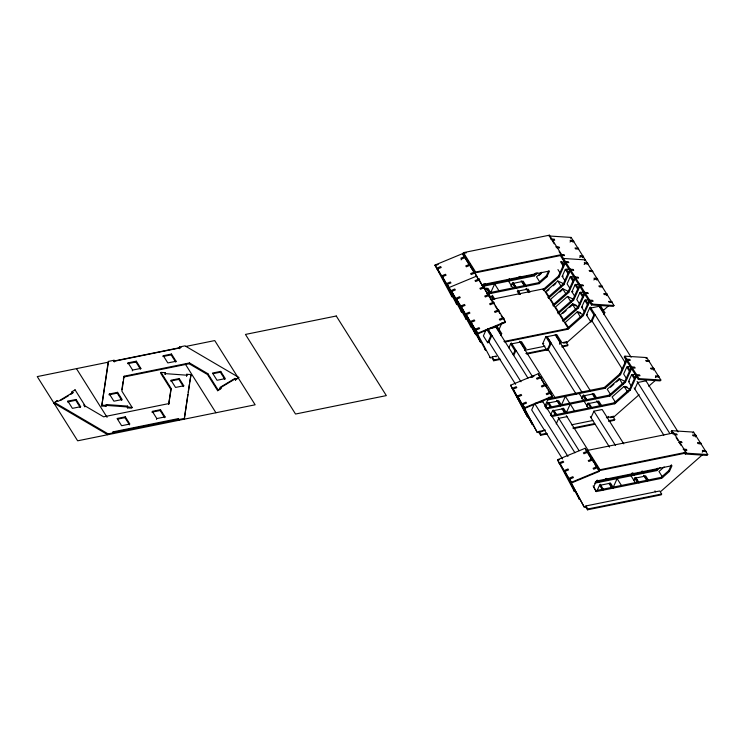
<?xml version="1.0" encoding="UTF-8"?>
<svg xmlns="http://www.w3.org/2000/svg" width="745" height="745" viewBox="0 0 745 745"><rect width="100%" height="100%" fill="white"/><g stroke="black" fill="none" stroke-linecap="round" stroke-linejoin="round"><path stroke-width="1.12" d="M451.423 295.988L452.001 296.901L436.626 268.219L440.64 266.561L441.217 267.474L437.194 269.131L435.043 265.043L462.682 253.589L464.573 257.351M436.933 268.796L435.043 265.043M441.794 276.525L437.529 268.992L442.055 276.861L446.078 275.203L445.501 274.29L441.487 275.948L456.862 304.63L456.285 303.709M446.655 284.255L442.39 276.721L446.925 284.59L450.939 282.932L450.362 282.01L446.348 283.677L461.723 312.351L461.146 311.438M449.142 288.213L449.17 287.496L476.809 276.05L476.781 276.758L474.891 273.005L478.7 279.803M451.06 291.248L447.251 284.45L451.321 291.593L455.344 289.926L454.767 289.013L450.753 290.68L466.128 319.354L465.55 318.441M455.921 298.978L451.656 291.453L456.182 299.322L460.205 297.655L459.628 296.743L455.614 298.41L470.989 327.083L470.412 326.17M462.654 254.306L462.682 253.589M465.644 314.437L461.379 306.912L480.711 342.542L465.336 313.859L469.35 312.202L469.927 313.114L465.914 314.772M470.002 265.984L470.03 265.276L474.295 272.8M470.505 322.166L466.24 314.641L470.775 322.501L474.788 320.844L474.211 319.931L470.197 321.589L485.572 350.271L485.004 349.358M475.366 329.895L471.11 322.371L475.636 330.231L479.65 328.573L479.082 327.66L475.059 329.318L490.443 358L489.865 357.088M477.852 333.853L475.971 330.1L477.852 333.853L505.492 322.399L503.611 318.646L505.492 322.399M484.129 288.445L484.157 287.728L488.422 295.262M493.861 303.904L493.879 303.187L498.172 310.004M538.272 373.739L540.153 377.501L538.272 373.739L510.632 385.193L527.59 417.051L512.206 388.369L516.229 386.711L516.797 387.624L512.784 389.281M512.513 388.946L510.632 385.193M517.384 396.675L513.119 389.151L532.452 424.78L517.077 396.098L521.09 394.44L521.668 395.353L517.645 397.01M522.245 404.405L517.98 396.88L537.313 432.51L541.745 431.606M524.731 408.362L522.841 404.61L524.731 408.362L552.371 396.917L550.481 393.155L552.371 396.917M540.73 378.413L540.758 377.696L545.014 385.23L541.345 379.382M573.901 490.676L574.479 491.588L559.104 462.906L563.118 461.248L563.695 462.161L559.672 463.818L557.521 459.73L585.16 448.276L587.051 452.029L585.16 448.276M559.411 463.483L557.521 459.73M564.272 471.213L560.007 463.679L564.542 471.548L568.556 469.89L567.979 468.978L563.965 470.635L579.34 499.308L578.763 498.396M569.133 478.942L564.868 471.408L584.201 507.038L586.417 506.591M571.62 482.9L569.729 479.137L571.62 482.9L599.259 471.445L597.369 467.692L599.259 471.445M587.619 452.941L587.647 452.234L591.912 459.758L588.233 453.919M123.372 379.335L123.717 377.035L189.146 363.756L207.51 374.53L217.698 390.725L218.071 389.905L207.883 373.711L189.509 362.936L124.08 376.216L121.901 391.153L132.089 407.357L131.716 408.176L127.432 407.86L127.591 406.109L106.144 404.544L105.995 406.295L101.748 405.988L108.146 362.21L108.519 361.39L114.05 360.263L114.255 362.005M101.748 405.988L108.519 361.39M121.863 389.682L123.037 381.636M170.866 389.421L168.687 404.367L171.238 388.601L161.05 372.398L160.678 373.217L170.866 389.421L171.238 388.601M187.861 394.487L184.257 419.184L191.018 374.586L186.772 374.279L186.623 376.029L186.772 374.279M188.187 392.243L189.342 384.383M189.668 382.138L191.018 374.586M178.511 418.578L178.716 420.31L178.511 418.578L113.082 431.849L113.659 432.761L108.118 433.888L107.746 434.708L53.947 403.147L57.263 400.559L58.138 401.359L72.973 392.429L72.107 391.628L75.068 389.849L85.256 406.044L103.62 416.818L169.059 403.539M56.89 401.378L57.263 400.559M76.102 399.478L67.87 401.145L67.497 401.965L75.729 400.298L76.102 399.478L80.637 406.696L80.264 407.515L75.729 400.298M72.107 391.628L71.734 392.447L72.61 393.248L70.626 394.44M72.61 393.248L72.973 392.429M74.696 390.669L75.068 389.849M113.678 361.092L114.05 360.263M109.366 393.993L109.003 394.813L117.235 393.137L117.598 392.317L122.143 399.534L113.91 401.201L109.366 393.993L117.598 392.317M136.316 361.185L128.084 362.852L127.712 363.681L135.944 362.005L136.316 361.185L140.861 368.403L140.488 369.222L135.944 362.005M123.717 377.035L124.08 376.216M132.256 370.889L132.629 370.069L140.861 368.403M113.659 432.761L113.287 433.581L113.082 431.849M127.432 407.86L127.591 406.109M117.738 419.109L124.946 417.647L125.318 416.828L129.853 424.045L121.621 425.712L117.086 418.494L125.318 416.828M171.518 354.043L163.285 355.71L162.913 356.538L171.145 354.862L171.518 354.043L176.053 361.26L175.68 362.079L171.145 354.862M165.334 372.714L165.176 374.465L165.334 372.714L161.05 372.398M235.504 380.015L235.876 379.196L235.001 378.395L234.628 379.214L235.504 380.015L238.819 377.426L185.021 345.866L179.48 346.993L179.685 348.725M160.138 410.504L160.51 409.685L165.055 416.902L164.682 417.721L160.138 410.504L151.915 412.171M156.45 419.388L156.823 418.569L165.055 416.902M178.856 379.373L179.228 378.553L183.764 385.77L183.391 386.59L178.856 379.373L170.624 381.04M189.146 363.756L189.509 362.936M207.51 374.53L207.883 373.711M213.154 373.673L220.352 372.211L220.725 371.392L225.269 378.609L217.037 380.276L212.493 373.059L220.725 371.392M235.001 378.395L220.157 387.326L221.032 388.126L220.66 388.946L217.698 390.725M561.609 254.585L475.627 272.027L475.254 272.856L463.055 253.458L463.427 252.639L549.41 235.187L561.609 254.585L561.236 255.405L475.254 272.856L471.213 274.533L470.635 273.62L474.686 271.944M461.136 259.856L461.481 259.074L465.532 257.397M490.424 293.297L494.643 283.938L498.936 290.755M486.057 329.951L483.375 335.902L487.658 342.719L488.701 342.514L491.84 335.557L487.547 328.741M510.912 286.322L512.253 283.342L513.296 283.137L516.36 287.998M487.658 342.719L490.797 335.772L491.84 335.557M498.805 329.942L502.093 322.66M500.798 335.548L501.692 333.564L497.409 326.748L496.366 326.953L500.659 333.769L501.692 333.564M495.974 356.874L496.347 356.054L492.166 356.902L491.793 357.721L493.702 360.766L500.519 359.379M549.037 236.007L549.41 235.187M493.702 360.766L494.075 359.947L499.755 358.792M508.844 347.831L510.632 343.855L511.675 343.65M486.699 293.232L538.588 282.709L546.336 275.883L548.516 271.059M487.277 294.145L539.166 283.622L546.914 276.795L549.521 271.012L481.726 284.767M513.128 354.648L514.925 350.672L515.959 350.467L513.724 355.43M504.71 342.076L567.876 329.262L568.249 328.443L543.366 288.883L542.993 289.703L558.489 276.06L565.064 261.495L568.267 261.7L568.835 262.613L565.641 262.408L565.064 261.495M524.927 350.448L525.821 348.464L521.537 341.648L520.494 341.862L524.778 348.679L525.821 348.464M543.571 290.615L559.067 276.972L565.641 262.408M565.25 281.2L562.186 276.339L565.325 269.383L566.368 269.178L568.817 273.07M547.854 297.432L563.35 283.78L569.925 269.224L573.129 269.429L573.697 270.342L570.502 270.137L569.925 269.224M548.432 298.345L563.928 284.692L570.502 270.137M571.247 276.712L570.204 276.926L567.075 283.873L570.13 288.743M542.695 343.669L545.834 336.712L546.877 336.507L551.16 343.324L548.022 350.271L546.979 350.485L542.695 343.669L543.738 343.454M552.716 305.161L568.212 291.509L574.786 276.944L577.99 277.159L578.567 278.071L575.364 277.857L574.786 276.944M553.293 306.074L568.789 292.422L575.364 277.857M574.972 296.659L571.909 291.789L575.047 284.841L576.09 284.627M546.979 350.485L550.117 343.529L551.16 343.324M557.586 312.891L573.073 299.239L579.657 284.674L582.851 284.888L583.428 285.801L580.225 285.586L579.657 284.674M558.154 313.803L573.65 300.151L580.225 285.586M580.951 292.357L579.908 292.571L576.77 299.518L579.833 304.388M559.672 344.302L561.022 341.322L556.729 334.505L555.686 334.719L559.979 341.536L561.022 341.322M562.447 320.62L577.943 306.968L584.518 292.403L587.712 292.617L588.289 293.53L585.086 293.316L584.518 292.403M534.193 404.349L531.688 409.908L562.55 458.976M563.015 321.533L578.511 307.881L585.086 293.316M584.695 312.118L581.631 307.247L584.769 300.3L585.812 300.086M559.523 343.231L565.958 341.927L567.876 344.972L567.504 345.792L561.832 346.947M589.956 301.045L583.372 315.61L567.876 329.262L567.308 328.349L582.804 314.697L589.379 300.133L592.573 300.337L593.15 301.25L589.956 301.045L589.379 300.133M544.735 406.528L548.963 397.169M590.785 321.793L593.923 314.846L594.966 314.632L591.828 321.579L590.785 321.793L586.492 314.977L589.63 308.03L590.673 307.815M545.545 407.878L547.78 402.915L548.823 402.7M545.48 430.107L539.035 431.411L538.663 432.23L540.581 435.276L547.398 433.897M540.581 435.276L540.954 434.456L546.634 433.311M542.854 431.383L543.217 430.563M550.425 415.412L552.669 410.448L553.712 410.244L556.776 415.105M561.618 404.675L565.371 396.359L569.655 403.175M603.925 314.623L604.819 312.63L600.535 305.813L599.492 306.027L603.776 312.844L604.819 312.63M556.226 423.886L558.741 418.327L566.973 416.66M566.004 413.447L570.232 404.088L574.525 410.905M581.64 398.743L582.981 395.772L584.024 395.558L587.088 400.428M586.52 406.286L587.87 403.306L588.904 403.101L592.052 408.185M591.009 417.675L593.933 411.184L602.165 409.517L623.761 443.843M546.923 399.078L604.456 387.4L619.952 373.748L626.526 359.183L629.721 359.397L630.298 360.31L627.104 360.096L626.526 359.183M547.491 399.99L605.033 388.313L620.529 374.661L627.104 360.096M587.442 451.172L587.805 450.353L673.787 432.901L685.987 452.299L685.614 453.118L599.641 470.561L587.442 451.172L583.391 452.848L583.959 453.761L588.01 452.085M627.821 366.866L626.787 367.08L623.649 374.027L626.713 378.898M546.141 407.943L609.317 395.129L624.813 381.477L631.388 366.913L634.591 367.117L635.159 368.039L631.965 367.825L631.388 366.913M546.718 408.856L609.894 396.042L625.39 382.39L631.965 367.825M631.592 386.441L628.529 381.57L631.667 374.623L632.71 374.409L635.159 378.302M606.393 417.74L612.837 416.436L614.755 419.482L614.383 420.301L608.702 421.456M551.002 415.673L614.178 402.859L629.674 389.207L636.249 374.642L639.452 374.847L640.02 375.759L636.826 375.554L636.249 374.642M551.579 416.585L614.755 403.771L630.251 390.119L636.826 375.554M634.805 388.983L637.739 382.502L645.971 380.825M599.641 470.561L600.004 469.741L685.987 452.299M596.214 491.579L593.691 486.839L596.298 481.065L671.999 465.7L669.392 471.483L661.644 478.309L596.214 491.579L593.616 486.876M585.924 505.948L585.561 506.768L587.47 509.813L661.271 494.838L661.644 494.01L659.725 490.974L585.924 505.948L587.842 508.993L587.47 509.813M597.294 490.136L599.539 485.172L600.572 484.967M612.902 487.984L617.121 478.625L621.414 485.442M633.837 480.022L634.731 478.029L635.774 477.824L638.837 482.686M634.88 479.808L635.774 477.824M595.637 490.666L661.066 477.396L668.814 470.57L671.431 464.787M570.465 238.27L571.145 237.422L573.054 240.467L572.384 241.315M570.046 242.032L570.726 241.194L573.892 241.399L573.324 240.486L570.149 240.281L570.726 241.194M572.952 242.227L573.631 241.38L577.924 248.197M562.764 259.316L563.443 258.468L585.272 259.875L584.592 260.722M579.768 257.491L580.448 256.643L583.624 256.848L583.046 255.935L579.871 255.731L580.448 256.643M582.106 256.764L582.786 255.926L578.493 249.109M582.683 257.677L583.354 256.839L587.181 262.92L586.511 263.767M584.173 264.494L584.853 263.646L588.019 263.851L587.451 262.938L584.276 262.734L584.853 263.646M593.895 279.952L594.575 279.105L597.751 279.31L597.173 278.397L593.998 278.192L594.575 279.105M596.233 279.226L596.913 278.379L592.62 271.562M596.81 280.139L597.481 279.291L601.774 286.108M591.474 304.956L592.154 304.109L613.982 305.524L613.303 306.363L591.474 304.956L589.565 301.911L590.236 301.064L592.154 304.109M606.532 295.597L607.212 294.75L611.496 301.567M624.897 356.166L624.226 357.004L626.135 360.049L626.815 359.202L624.897 356.166L646.735 357.572L648.644 360.617M646.055 358.42L646.735 357.572M638.353 379.466L639.033 378.628L660.862 380.034L660.182 380.881L638.353 379.466L636.435 376.421L637.115 375.573L639.033 378.628M653.402 370.107L654.082 369.259L658.375 376.076M655.358 377.64L656.038 376.802L659.204 377.007L658.636 376.095L655.46 375.89L656.038 376.802M695.541 435.154L693.623 432.109L671.794 430.694L671.115 431.541L672.549 433.823M692.943 432.957L693.623 432.109M695.43 436.915L696.109 436.067L700.402 442.884L699.723 443.722M685.242 454.003L685.921 453.156L707.75 454.562L707.07 455.409L685.242 454.003L684.283 452.476M702.246 452.178L702.926 451.33L706.102 451.535L705.524 450.623L702.349 450.418L702.926 451.33M704.584 451.451L705.264 450.613L700.971 443.797M481.838 285.503L533.727 274.979L536.316 272.698M482.406 286.415L534.305 275.892L537.75 272.856M541.652 272.288L536.502 276.823L539.566 281.694M538.896 275.576L541.447 273.331M562.717 283.268L557.782 280.967L545.768 291.546L548.832 296.417M547.314 291.053L549.009 289.554M553.265 285.81L555.817 283.556M567.578 290.997L562.643 288.697L550.63 299.276L553.693 304.146M559.83 292.04L562.382 289.786M572.439 298.726L567.504 296.426L555.491 307.005L559.169 312.853M577.31 306.456L572.365 304.156L560.361 314.735L563.416 319.605M562.745 313.496L566.153 310.497M569.553 307.499L572.104 305.245M582.171 314.176L577.235 311.885L565.222 322.464L568.891 328.312M563.62 343.147L566.945 342.476L591.381 320.946M602.733 310.954L608.842 305.571M624.18 380.956L619.244 378.665L607.231 389.244L610.295 394.114M610.472 387.251L613.88 384.252M616.432 382.008L618.983 379.754M629.041 388.685L624.105 386.394L612.092 396.973L615.77 402.812M610.5 417.656L613.815 416.986L639.136 394.682M648.737 386.227L655.712 380.08M595.292 482.024L656.205 469.667L657.928 468.149M594.734 483.17L656.783 470.579L660.228 467.543M664.13 466.975L658.98 471.51L662.659 477.349M660.713 491.514L702.61 454.618M53.947 403.147L55.912 401.965M60.736 400.391L68.652 395.632M219.794 388.145L234.628 379.214M218.071 389.905L221.032 388.126M235.876 379.196L238.819 377.426M435.015 265.751L438.209 264.428M464.954 256.485L460.913 258.161L461.481 259.074M469.825 264.214L465.774 265.89L466.351 266.803L470.393 265.127M461.053 307.052L465.066 305.385L464.489 304.472L460.475 306.139L475.85 334.812L456.517 299.183L460.81 305.999M477.88 333.136L505.52 321.691M530.803 377.538L533.988 376.216M522.506 404.74L526.529 403.082L525.951 402.17L521.938 403.827L537.313 432.51M524.759 407.655L552.399 396.2M557.493 460.438L559.616 459.563M592.303 458.901L588.252 460.578L588.829 461.49L592.871 459.814M597.164 466.631L593.113 468.307L593.691 469.22L597.732 467.543M569.404 479.277L573.417 477.61L572.84 476.698L568.826 478.364L584.201 507.038M571.648 482.183L599.287 470.738M463.055 253.458L466.454 252.769M562.149 262.342L565.241 261.719M108.351 362.172L37.25 376.597L77.648 440.817L255.144 404.796L214.746 340.577L185.617 346.49M114.041 361.018L181.137 347.403M566.554 269.345L569.636 268.721M114.628 361.176L180.057 347.906L179.48 346.993M484.464 289.19L486.522 288.781M513.482 283.305L521.714 281.638M562.186 276.339L563.229 276.125M571.415 277.075L574.497 276.451M489.325 296.92L491.383 296.51M518.343 291.034L526.575 289.367M176.053 361.26L167.821 362.927L163.285 355.71M490.34 299.639L543.366 288.883M576.276 284.804L579.368 284.18M571.909 291.789L572.952 291.584M581.137 292.534L583.195 292.115M179.228 378.553L170.996 380.22L175.531 387.437L183.764 385.77M585.998 300.263L589.09 299.63M80.637 406.696L72.405 408.362L67.87 401.145M581.631 307.247L582.674 307.042M488.767 328.703L495.974 327.241M590.86 307.992L599.092 306.316M586.492 314.977L587.535 314.772M160.51 409.685L152.278 411.352L156.823 418.569M503.946 341.489L568.249 328.443M511.862 343.817L520.094 342.151M547.063 336.675L555.295 335.008M112.709 432.668L178.139 419.398M179.089 419.491L184.62 418.364M524.545 350.327L544.856 346.211M525.868 353.493L547.435 349.116M562.196 346.118L567.876 344.972M526.631 354.08L548.208 349.703M628.016 367.043L631.099 366.419M632.878 374.772L635.96 374.139M628.529 381.57L629.572 381.356M535.646 403.213L542.844 401.751M549.009 402.868L557.241 401.201M584.21 395.725L592.443 394.058M553.87 410.597L562.103 408.93M589.072 403.455L597.304 401.788M571.424 424.836L592.862 420.487M572.747 428.012L594.314 423.635M609.075 420.636L614.755 419.482M573.51 428.599L595.078 424.222M600.768 485.135L609 483.468M644.192 476.325L635.96 477.992L639.014 482.844M587.842 508.993L661.644 494.01M571.145 237.422L549.316 236.007L551.226 239.052M555.798 246.763L559.001 246.968L559.57 247.88L556.375 247.675M673.415 433.72L676.618 433.925L677.186 434.838L673.992 434.633M679.347 441.515L681.479 441.655L682.048 442.567L678.853 442.362M683.146 449.179L686.341 449.384L686.918 450.297L684.003 450.11M165.548 373.645L186.995 375.21M127.218 406.928L105.771 405.364L105.995 406.295M102.121 405.168L106.367 405.476M127.805 407.04L132.089 407.357M572.784 303.699L576.732 305.543M578.632 311.894L580.606 312.807M625.502 386.404L627.476 387.316M54.32 402.328L108.118 433.888M587.758 263.832L592.052 270.649M602.351 287.021L606.635 293.837M612.073 302.479L613.982 305.524M649.221 361.53L653.505 368.347M658.943 376.989L660.862 380.034M705.832 451.526L707.75 454.562M598.524 305.403L631.108 357.2M645.394 379.913L678.071 431.858M552.418 240.942L554.252 243.857M559.113 251.587L560.948 254.511M671.794 430.694L673.229 432.975M676.115 437.576L677.959 440.5M679.142 442.381L680.977 445.305M684.962 451.628L685.921 453.156M561.507 261.448L563.546 264.568M570.968 276.358L573.697 280.614M575.913 284.217L578.539 288.529M580.849 292.077L583.4 296.259M585.793 299.937L588.261 303.988M590.291 307.08L625.344 362.806M627.821 366.736L630.279 370.768M637.087 381.468L669.839 433.525M570.204 276.926L573.268 281.796M631.667 374.623L634.116 378.516M560.464 261.653L563.527 266.524M565.325 269.383L568.388 274.253M575.047 284.841L578.111 289.712M579.908 292.571L582.972 297.441M584.769 300.3L587.833 305.171M589.63 308.03L593.923 314.846M626.787 367.08L629.851 371.951M592.135 321.16L622.42 369.287M634.163 387.949L663.823 435.108M557.94 269.578L560.389 273.471M558.489 276.06L559.067 276.972M563.35 283.78L563.928 284.692M568.212 291.509L568.789 292.422M573.073 299.239L573.65 300.151M577.943 306.968L578.511 307.881M582.804 314.697L583.372 315.61M619.952 373.748L620.529 374.661M624.813 381.477L625.39 382.39M629.674 389.207L630.251 390.119M557.782 280.967L561.46 286.816M562.643 288.697L565.706 293.567M567.504 296.426L571.182 302.274M572.365 304.156L576.043 309.995M577.235 311.885L580.904 317.724M619.244 378.665L622.922 384.504M624.105 386.394L627.784 392.233M546.336 275.883L546.914 276.795M668.814 470.57L669.392 471.483M533.727 274.979L534.305 275.892M538.588 282.709L539.166 283.622M604.456 387.4L605.033 388.313M609.317 395.129L609.894 396.042M614.178 402.859L614.755 403.771M656.205 469.667L656.783 470.579M661.066 477.396L661.644 478.309M566.368 341.564L566.945 342.476M613.247 416.064L613.815 416.986M601.83 405.969L598.766 401.099L597.723 401.313L600.787 406.174M520.131 276.33L521.36 278.276M526.221 286.005L523.158 281.135L522.115 281.349L524.564 285.242M528.168 289.107L530.012 292.031M596.941 398.426L593.877 393.556L592.843 393.77L595.907 398.64M642.609 471.017L643.838 472.963M648.085 479.715L645.636 475.822L644.593 476.027L647.656 480.897M608.078 416.371L608.656 417.284M654.967 490.908L655.544 491.821M519.088 276.535L520.317 278.481M526.519 288.343L528.969 292.236M641.566 471.222L642.795 473.168M521.183 280.781L524.275 285.698M526.007 288.455L528.596 292.571M555.174 334.812L590.394 390.799M592.247 393.751L595.339 398.659M596.726 400.875L600.284 406.519M643.54 475.282L647.247 481.177M512.914 282.392L516.657 288.343M518.511 291.295L520.364 294.238M546.942 336.479L582.162 392.475M583.633 394.813L587.107 400.326M593.905 411.138L615.528 445.519M632.84 473.019L634.07 474.984M517.7 290.131L520.15 294.024M632.747 473.01L633.976 474.956M587.87 403.306L590.934 408.176M509.235 278.537L510.455 280.483M512.253 283.342L515.317 288.213M517.272 291.314L519.107 294.238M545.834 336.712L550.117 343.529M582.981 395.772L586.045 400.633M631.713 473.224L632.933 475.17M634.731 478.029L637.18 481.931M508.528 281.116L512.821 287.933M579.256 393.537L583.54 400.354M584.117 401.266L588.41 408.083M631.006 475.804L635.299 482.62M547.715 348.865L576.146 394.049M590.357 416.641L609.512 447.093M566.628 413.112L563.565 408.241L562.531 408.456L565.585 413.317M484.93 283.472L486.159 285.419M491.02 293.148L487.956 288.278L486.913 288.492L489.977 293.353M492.361 295.271L494.81 299.173M561.134 404.591L558.685 400.698L557.642 400.912L560.706 405.783M613.498 487.835L610.434 482.965L609.391 483.17L612.455 488.04M491.933 296.463L493.767 299.378M606.365 478.364L607.594 480.311M483.514 283.994L484.744 285.959M485.945 287.868L489.074 292.832M490.927 295.784L493.395 299.714M519.516 341.238L555.193 397.942M556.673 400.288L560.138 405.801M561.991 408.744L564.468 412.674M566.321 415.626L587.945 450.008M605.871 478.495L607.11 480.46M608.963 483.403L611.431 487.332M463.427 252.639L475.627 272.027M587.805 450.353L600.004 469.741M465.169 257.546L469.434 265.071L465.141 258.264M479.296 279.999L483.561 287.533L479.268 280.716M489.018 295.458L493.283 302.992L488.99 296.175M498.74 310.916L503.033 317.733M549.903 392.243L545.619 385.426L546.821 388.089M596.801 466.78L592.508 459.963L593.709 462.626M463.129 255.06L464.088 256.587M470.617 266.961L473.066 270.854M477.256 277.522L478.216 279.04M484.744 289.414L487.807 294.284M495.08 305.85L498.144 310.721M498.722 311.633L499.942 313.58M501.171 315.526L502.391 317.472M548.041 390.035L549.27 391.982M594.929 464.573L596.158 466.519M511.284 342.905L532.75 377.017M548.814 402.561L551.887 407.571M553.759 410.421L556.236 414.35M558.089 417.293L579.098 450.697M597.555 480.153L598.878 482.127M600.191 484.222L603.636 489.828M552.669 410.448L555.733 415.319M510.632 343.855L514.925 350.672M547.78 402.915L550.229 406.807M596.512 480.367L597.732 482.313M599.539 485.172L602.603 490.042M495.397 326.329L527.982 378.125M542.192 400.717L574.944 452.783M593.113 485.926L593.691 486.839M487.612 328.722L520.988 381.766M534.584 403.371L567.951 456.415M487.118 329.933L490.797 335.772M488.394 341.098L515.587 384.318M492.166 356.902L494.075 359.947M539.035 431.411L540.954 434.456M220.352 372.211L224.897 379.428M185.328 364.109L215.929 412.758M128.084 362.852L132.629 370.069M117.235 393.137L121.77 400.354M124.946 417.647L129.481 424.864M76.465 368.645L107.066 417.293M83.691 404.963L84.883 406.863M561.525 255.423L560.845 256.271L564.673 262.352L565.353 261.514L561.525 255.423M565.93 262.426L565.25 263.264L569.534 270.081L570.214 269.243L565.93 262.426M570.791 270.156L570.111 270.994L574.404 277.81L575.075 276.963L570.791 270.156M575.652 277.876L574.972 278.723L579.265 285.54L579.945 284.692L575.652 277.876M580.513 285.605L579.833 286.453L584.127 293.269L584.806 292.422L580.513 285.605M585.374 293.334L584.695 294.182L588.988 300.999L589.668 300.151L585.374 293.334M627.392 360.114L626.713 360.962L630.996 367.779L631.676 366.931L627.392 360.114M632.254 367.844L631.574 368.691L635.857 375.508L636.537 374.661L632.254 367.844M479.082 278.937L475.04 280.614L475.608 281.526L479.659 279.85L479.082 278.937M483.952 286.667L479.901 288.343L480.478 289.256L484.52 287.579L483.952 286.667M488.813 294.396L484.762 296.072L485.34 296.985L489.381 295.309L488.813 294.396M493.674 302.125L489.623 303.802L490.201 304.714L494.242 303.038L493.674 302.125M498.535 309.855L494.484 311.531L495.062 312.444L499.113 310.767L498.535 309.855M503.396 317.584L499.346 319.26L499.923 320.173L503.974 318.497L503.396 317.584M540.544 376.635L536.502 378.311L537.071 379.224L541.121 377.547L540.544 376.635M545.405 384.364L541.364 386.04L541.932 386.953L545.983 385.277L545.405 384.364M550.266 392.094L546.225 393.77L546.793 394.682L550.844 393.006L550.266 392.094M336.265 316.001L245.45 334.43L295.532 414.034L386.338 395.604L336.265 316.001M554.14 239.238L550.937 239.033L551.514 239.946L554.708 240.151L554.14 239.238M578.185 248.215L575.01 248.011L575.587 248.923L578.753 249.128L578.185 248.215M563.863 254.697L560.659 254.492L561.236 255.405L564.44 255.61L563.863 254.697M592.312 270.668L589.137 270.463L589.714 271.376L592.88 271.58L592.312 270.668M602.034 286.127L598.859 285.922L599.436 286.834L602.612 287.039L602.034 286.127M606.896 293.856L603.729 293.651L604.297 294.564L607.473 294.769L606.896 293.856M611.757 301.585L608.591 301.38L609.159 302.293L612.334 302.498L611.757 301.585M648.914 360.636L645.738 360.431L646.315 361.344L649.482 361.548L648.914 360.636M653.775 368.365L650.599 368.16L651.177 369.073L654.343 369.278L653.775 368.365M695.802 435.173L692.626 434.968L693.204 435.881L696.37 436.086L695.802 435.173M700.663 442.893L697.488 442.688L698.065 443.601L701.241 443.815L700.663 442.893"/></g></svg>
